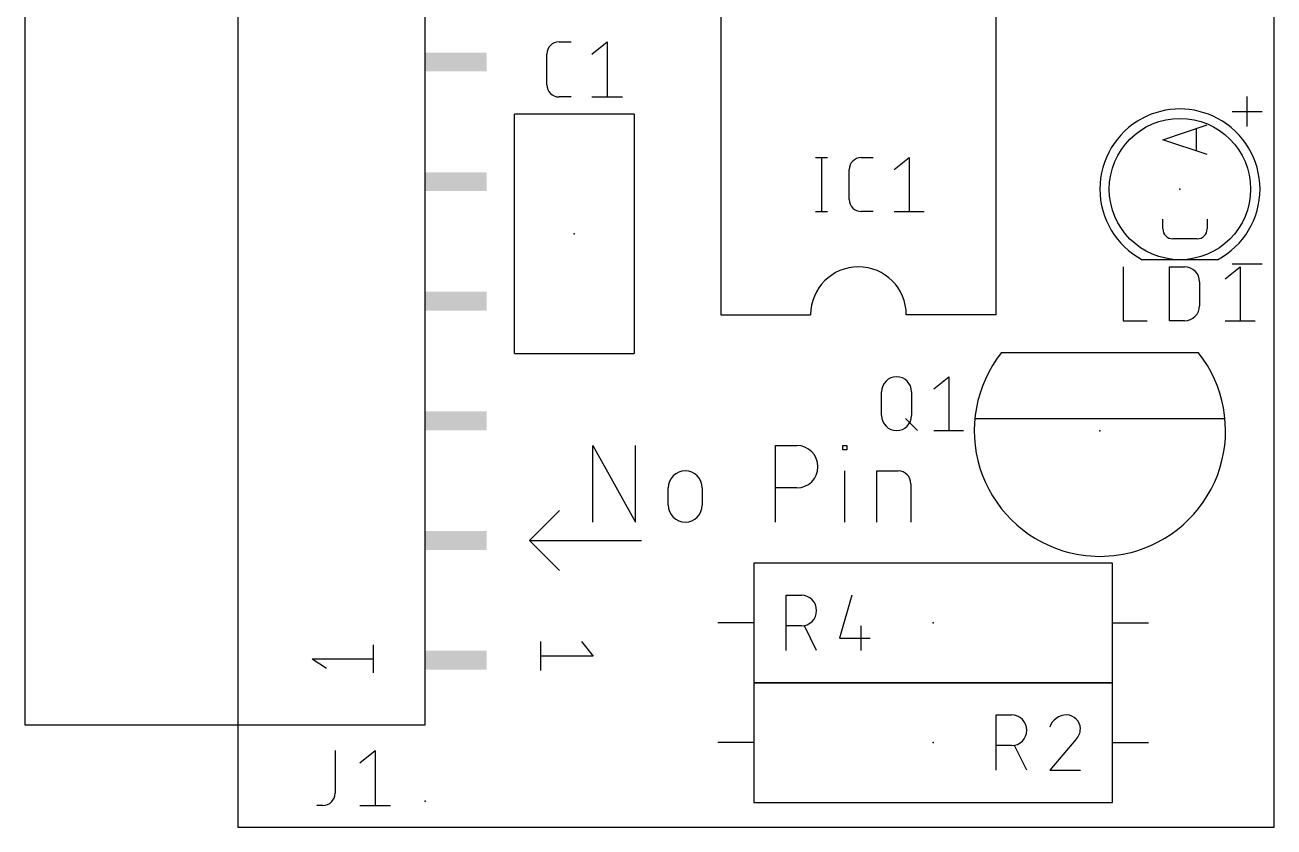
# Model space of a CAD drawing. Extents: x -4.5 to 54.6, y -1 to 75.9.
# Drawn here: x -4.52 to 22, y -1 to 16.02 of the extents above; entities that cross this region are included whole.
import ezdxf

# ---------------------------------------------------------------- set-up
doc = ezdxf.new("R2010")
doc.units = 0
for name, color, linetype in [('20', 30, 'CONTINUOUS'), ('21', 253, 'CONTINUOUS'), ('23', 7, 'CONTINUOUS'), ('25', 253, 'CONTINUOUS'), ('51', 253, 'CONTINUOUS')]:
    doc.layers.add(name, color=color, linetype=linetype)

# ---------------------------------------------------------------- blocks, each defined once
blk = doc.blocks.new('RECT')
blk.add_solid([(-0.5, -0.5), (0.5, -0.5), (-0.5, 0.5), (0.5, 0.5)])

msp = doc.modelspace()

# ---------------------------------------------------------------- linework, layer by layer
at = {"layer": '20'}
for p, q in [((0, 54), (0, -1)), ((22, -1), (22, 54)), ((0, -1), (22, -1))]:
    msp.add_line(p, q, dxfattribs=at)
at = {"layer": '21'}
for p, q in [((-4.52, 52.17), (-4.52, 1.17)), ((3.98, 1.17), (3.98, 52.17)), ((10.2553, 26.6383), (10.2553, 9.8742)), ((16.0973, 9.8742), (16.0973, 26.6383)), ((21.4313, 13.87), (21.4313, 14.505)), ((5.8738, 9.0488), (5.8738, 14.1288)), ((8.4138, 14.1288), (5.8738, 14.1288)), ((8.4138, 14.1288), (8.4138, 9.0488)), ((21.1137, 14.1875), (21.7488, 14.1875)), ((21.1137, 10.9538), (21.7488, 10.9538)), ((10.2553, 9.8742), (12.1603, 9.8742)), ((16.0973, 9.8742), (14.1923, 9.8742)), ((5.8738, 9.0488), (8.4138, 9.0488)), ((20.3987, 9.0635), (16.2088, 9.0635)), ((16.0497, 7.6665), (15.6488, 7.6665)), ((18.5898, 7.6665), (18.0177, 7.6665)), ((20.9588, 7.6665), (20.5578, 7.6665)), ((7.5375, 5.4737), (7.5375, 7.0993)), ((7.5375, 7.0993), (8.4406, 5.4737)), ((8.4406, 5.4737), (8.4406, 7.0993)), ((11.4143, 5.4737), (11.4143, 7.0993)), ((11.4143, 7.0993), (11.8658, 7.0993)), ((12.8416, 7.009), (12.8416, 7.0993)), ((12.8416, 7.0993), (12.9319, 7.0993)), ((12.9319, 7.009), (12.8416, 7.009)), ((12.9319, 7.0993), (12.9319, 7.009)), ((12.8868, 5.4737), (12.8868, 6.5574)), ((13.5676, 5.4737), (13.5676, 6.5574)), ((13.5676, 6.5574), (14.0192, 6.5574)), ((9.1388, 5.8349), (9.1388, 6.1962)), ((9.8613, 6.1962), (9.8613, 5.8349)), ((11.8658, 6.1962), (11.4143, 6.1962)), ((14.2901, 6.2865), (14.2901, 5.4737)), ((6.8262, 5.715), (6.1913, 5.08)), ((6.1913, 5.08), (8.5725, 5.08)), ((6.1913, 5.08), (6.8262, 4.445)), ((18.5738, 4.6037), (10.9538, 4.6037)), ((10.9538, 4.6037), (10.9538, 2.0638)), ((18.5738, 2.0638), (18.5738, 4.6037)), ((10.9538, 3.3338), (10.1918, 3.3338)), ((18.5738, 3.3338), (19.3358, 3.3338)), ((6.4262, 2.9401), (6.4262, 2.3192)), ((7.2954, 2.9401), (7.5438, 2.6296)), ((2.88, 2.27), (2.88, 2.87)), ((1.58, 2.57), (2.88, 2.57)), ((1.58, 2.57), (1.88, 2.37)), ((7.5438, 2.6296), (6.4262, 2.6296)), ((18.5738, 2.0638), (10.9538, 2.0638)), ((10.9538, 2.0638), (10.9538, -0.4763)), ((10.9538, 2.0638), (18.5738, 2.0638)), ((18.5738, -0.4763), (18.5738, 2.0638)), ((-4.52, 1.17), (3.98, 1.17)), ((10.9538, 0.7938), (10.1918, 0.7938)), ((18.5738, 0.7938), (19.3358, 0.7938)), ((10.9538, -0.4763), (18.5738, -0.4763))]:
    msp.add_line(p, q, dxfattribs=at)
for centre, radius, start, end in [((20.0025, 12.5412), 1.7, 118.0725, 241.9275), ((20.0025, 12.5412), 1.7, 118.0725, 241.9275), ((20.0025, 12.5412), 1.7, 298.0725, 61.9275), ((20.0025, 12.5412), 1.7, 298.0725, 61.9275), ((13.1763, 9.8742), 1.016, 0, 180), ((18.3032, 7.4125), 2.667, 141.7529, 252.8529), ((18.3038, 7.4125), 2.667, 287.1468, 38.2458), ((11.8658, 6.6477), 0.4516, 270, 90), ((9.5, 6.1962), 0.3612, 0, 180), ((14.0192, 6.2865), 0.2709, 0.0007, 90), ((9.5, 5.8349), 0.3612, 180, 0)]:
    msp.add_arc(centre, radius, start, end, dxfattribs=at)
at = {"layer": '23'}
for p in [(20.0025, 12.5412), (7.1438, 11.5888), (18.3038, 7.4125), (14.7637, 3.3338), (14.7637, 0.7938), (3.98, -0.4538)]:
    msp.add_point(p, dxfattribs=at)
at = {"layer": '25'}
for p, q in [((6.8192, 15.6654), (7.0788, 15.6654)), ((7.5154, 15.4058), (7.8399, 15.6654)), ((7.8399, 15.6654), (7.8399, 14.4971)), ((6.5596, 14.7567), (6.5596, 15.4058)), ((7.0788, 14.4971), (6.8192, 14.4971)), ((7.5154, 14.4971), (8.1645, 14.4971)), ((12.2619, 13.208), (12.5159, 13.208)), ((12.3889, 13.208), (12.3889, 12.065)), ((13.236, 13.208), (13.49, 13.208)), ((13.9383, 12.954), (14.2558, 13.208)), ((14.2558, 13.208), (14.2558, 12.065)), ((12.982, 12.319), (12.982, 12.954)), ((12.2619, 12.065), (12.5159, 12.065)), ((13.49, 12.065), (13.236, 12.065)), ((13.9383, 12.065), (14.5732, 12.065)), ((18.796, 10.8902), (18.796, 9.7473)), ((19.7841, 9.7473), (19.7841, 10.8902)), ((19.7841, 10.8902), (20.1016, 10.8902)), ((20.9652, 10.6363), (21.2827, 10.8902)), ((21.2827, 10.8902), (21.2827, 9.7473)), ((20.4191, 10.5728), (20.4191, 10.0648)), ((18.796, 9.7473), (19.304, 9.7473)), ((20.1016, 9.7473), (19.7841, 9.7473)), ((20.9652, 9.7473), (21.6002, 9.7473)), ((14.7746, 8.3038), (15.0921, 8.5578)), ((15.0921, 8.5578), (15.0921, 7.4148)), ((13.6685, 7.7323), (13.6685, 8.2402)), ((14.3035, 8.2402), (14.3035, 7.7323)), ((14.1765, 7.6688), (14.4305, 7.4148)), ((14.7746, 7.4148), (15.4096, 7.4148)), ((11.6395, 2.7496), (11.6395, 3.918)), ((11.6395, 3.918), (11.9641, 3.918)), ((13.0348, 3.918), (12.7752, 3.0092)), ((11.9641, 3.2688), (11.6395, 3.2688)), ((12.2887, 2.7496), (12.029, 3.2688)), ((13.2296, 3.2688), (13.2296, 2.7496)), ((12.7752, 3.0092), (13.4243, 3.0092)), ((16.1032, 0.2096), (16.1032, 1.378)), ((16.1032, 1.378), (16.4278, 1.378)), ((17.7906, 0.8587), (17.2388, 0.2096)), ((2.064, 0.6255), (2.064, -0.2833)), ((2.5914, 0.3658), (2.9159, 0.6255)), ((2.9159, 0.6255), (2.9159, -0.543)), ((16.4278, 0.7288), (16.1032, 0.7288)), ((16.7523, 0.2096), (16.4927, 0.7288)), ((17.2388, 0.2096), (17.888, 0.2096)), ((1.8044, -0.543), (1.6745, -0.543)), ((2.5914, -0.543), (3.2405, -0.543))]:
    msp.add_line(p, q, dxfattribs=at)
for centre, radius, start, end in [((6.8192, 15.4058), 0.2596, 90.0007, 180), ((6.8192, 14.7567), 0.2596, 180, 270), ((13.236, 12.954), 0.254, 90, 180), ((13.236, 12.319), 0.254, 180, 270), ((20.1016, 10.5728), 0.3175, 0, 90), ((20.1016, 10.0648), 0.3175, 270, 0), ((13.986, 8.2402), 0.3175, 0, 180), ((13.986, 7.7323), 0.3175, 180, 0), ((11.9641, 3.5934), 0.3246, 270, 90), ((16.4278, 1.0534), 0.3246, 270, 90), ((17.5959, 1.0027), 0.3753, 90.0001, 162.0549), ((17.5959, 1.0858), 0.2921, 0, 90), ((17.5742, 1.0859), 0.3138, 313.604, 359.9996), ((1.8044, -0.2833), 0.2596, 270, 0)]:
    msp.add_arc(centre, radius, start, end, dxfattribs=at)
at = {"layer": '51'}
for p, q in [((19.6406, 13.5899), (20.5804, 13.9032)), ((20.3454, 13.8248), (20.3454, 13.3549)), ((20.5804, 13.2766), (19.6406, 13.5899)), ((19.6406, 11.6943), (19.6406, 11.9032)), ((20.5804, 11.9032), (20.5804, 11.6943)), ((20.3716, 11.4855), (19.8494, 11.4855)), ((20.8025, 11.0412), (19.2025, 11.0412)), ((18.0177, 7.6665), (16.0497, 7.6665)), ((20.5578, 7.6665), (18.5898, 7.6665))]:
    msp.add_line(p, q, dxfattribs=at)
msp.add_circle((20.0025, 12.5412), 1.5, dxfattribs=at)
for centre, radius, start, end in [((20.0025, 12.5412), 1.7, 61.9275, 118.0725), ((19.8494, 11.6943), 0.2089, 180.0017, 270), ((20.3716, 11.6943), 0.2088, 270, 0), ((18.3038, 7.4125), 2.667, 252.8532, 287.1468)]:
    msp.add_arc(centre, radius, start, end, dxfattribs=at)

# ---------------------------------------------------------------- block references
at = {"layer": '21', "xscale": 0.4, "yscale": 0.3, "rotation": 90}
for p in [(4.13, 15.24), (4.13, 12.7), (4.13, 10.16), (4.13, 7.62), (4.13, 5.08), (4.13, 2.54)]:
    msp.add_blockref('RECT', p, dxfattribs=at)
at = {"layer": '51', "xscale": 0.4, "rotation": 90}
for p in [(4.78, 15.24), (4.78, 12.7), (4.78, 10.16), (4.78, 7.62), (4.78, 5.08), (4.78, 2.54)]:
    msp.add_blockref('RECT', p, dxfattribs=at)

doc.saveas('drawing.dxf')
